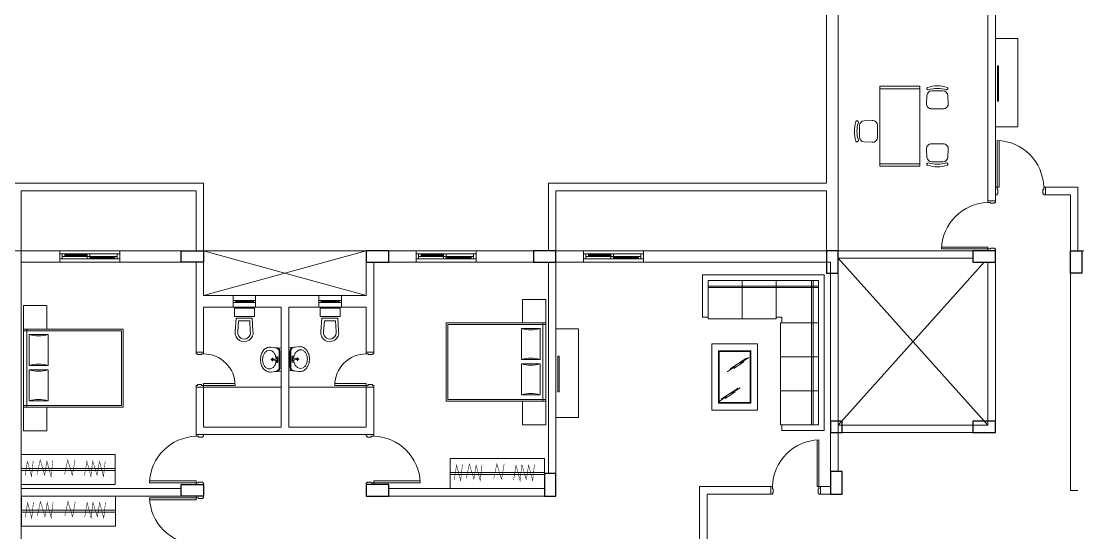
# Model space of a CAD drawing. Header units: inches. Extents: x 1 to 89, y 1 to 111.
# Drawn here: x 43.98 to 65.14, y 87.86 to 98.09 of the extents above; entities that cross this region are included whole.
import ezdxf

# ---------------------------------------------------------------- set-up
doc = ezdxf.new("R2010")
doc.units = ezdxf.units.IN
doc.header["$MEASUREMENT"] = 0
for name, color, linetype, lineweight in [('col', 250, 'Continuous', 25), ('elev 1', 252, 'Continuous', 9), ('elev 2', 251, 'Continuous', 13), ('forms', 251, 'Continuous', 20), ('FUR', 250, 'Continuous', 9), ('walls', 250, 'Continuous', 18)]:
    doc.layers.add(name, color=color, linetype=linetype, lineweight=lineweight)

msp = doc.modelspace()

# ---------------------------------------------------------------- linework, layer by layer
at = {"layer": 'col'}
for points in [[(47.188, 93.502), (47.638, 93.502), (47.638, 93.272), (47.188, 93.272)], [(51.344, 93.502), (50.894, 93.502), (50.894, 93.272), (51.344, 93.272)], [(54.694, 93.502), (54.244, 93.502), (54.244, 93.272), (54.694, 93.272)], [(60.114, 93.502), (60.114, 93.052), (60.344, 93.052), (60.344, 93.502)], [(63.494, 93.502), (63.044, 93.502), (63.044, 93.272), (63.494, 93.272)], [(64.994, 93.052), (64.994, 93.502), (65.224, 93.502), (65.224, 93.052)], [(60.424, 90.092), (60.194, 90.092), (60.194, 89.862), (60.424, 89.862)], [(63.494, 90.092), (63.044, 90.092), (63.044, 89.862), (63.494, 89.862)], [(54.464, 89.042), (54.464, 88.592), (54.694, 88.592), (54.694, 89.042)], [(60.194, 89.083), (60.194, 88.633), (60.424, 88.633), (60.424, 89.083)], [(47.188, 88.822), (47.638, 88.822), (47.638, 88.592), (47.188, 88.592)], [(51.344, 88.822), (50.894, 88.822), (50.894, 88.592), (51.344, 88.592)]]:
    msp.add_lwpolyline(points, close=True, dxfattribs=at)
at = {"layer": 'elev 1'}
for p, q in [((45.958, 93.502), (44.758, 93.502)), ((53.094, 93.502), (51.894, 93.502)), ((56.444, 93.502), (55.244, 93.502)), ((45.958, 93.272), (44.758, 93.272)), ((53.094, 93.272), (51.894, 93.272)), ((56.444, 93.272), (55.244, 93.272)), ((48.679, 92.602), (48.229, 92.602)), ((50.396, 92.602), (49.946, 92.602)), ((48.679, 92.372), (48.229, 92.372)), ((50.396, 92.372), (49.946, 92.372))]:
    msp.add_line(p, q, dxfattribs=at)
at = {"layer": 'elev 2'}
for p, q in [((47.638, 93.502), (50.894, 93.502)), ((47.638, 93.502), (50.894, 92.602)), ((47.638, 92.602), (50.894, 93.502))]:
    msp.add_line(p, q, dxfattribs=at)
at = {"layer": 'forms'}
for p, q in [((60.344, 93.352), (63.344, 90.012)), ((60.344, 90.012), (63.269, 93.272))]:
    msp.add_line(p, q, dxfattribs=at)
at = {"layer": 'FUR'}
for p, q in [((63.944, 97.749), (63.494, 97.749)), ((63.944, 95.981), (63.944, 97.749)), ((61.181, 96.79), (61.981, 96.79)), ((61.181, 95.19), (61.181, 96.79)), ((61.981, 96.74), (61.181, 96.74)), ((61.981, 96.79), (61.981, 95.19)), ((62.112, 96.445), (62.121, 96.605)), ((62.221, 96.7), (62.441, 96.7)), ((62.541, 96.605), (62.55, 96.445)), ((62.45, 96.34), (62.212, 96.34)), ((60.865, 96.1), (61.025, 96.109)), ((60.771, 95.779), (60.771, 96)), ((61.131, 96.009), (61.131, 95.77)), ((63.944, 95.981), (63.494, 95.981)), ((61.025, 95.67), (60.865, 95.679)), ((63.566, 94.772), (63.566, 95.704)), ((62.112, 95.534), (62.121, 95.374)), ((62.45, 95.64), (62.212, 95.64)), ((62.541, 95.374), (62.55, 95.534)), ((61.981, 95.24), (61.181, 95.24)), ((62.221, 95.28), (62.441, 95.28)), ((61.981, 95.19), (61.181, 95.19)), ((63.494, 94.772), (63.494, 94.622)), ((63.528, 94.772), (63.494, 94.772)), ((63.494, 94.622), (63.528, 94.622)), ((63.528, 94.724), (63.528, 94.772)), ((63.542, 94.724), (63.528, 94.724)), ((63.528, 94.622), (63.528, 94.638)), ((63.528, 94.638), (63.542, 94.638)), ((63.542, 94.638), (63.542, 94.724)), ((64.461, 94.622), (64.494, 94.622)), ((63.494, 94.469), (63.494, 94.502)), ((63.344, 93.574), (62.412, 93.574)), ((63.392, 93.536), (63.344, 93.536)), ((63.344, 93.536), (63.344, 93.502)), ((63.478, 93.55), (63.392, 93.55)), ((63.392, 93.55), (63.392, 93.536)), ((63.478, 93.536), (63.478, 93.55)), ((63.494, 93.536), (63.478, 93.536)), ((63.494, 93.502), (63.494, 93.536)), ((44.758, 93.437), (44.858, 93.437)), ((44.758, 93.437), (44.758, 93.337)), ((44.808, 93.437), (44.758, 93.437)), ((44.758, 93.337), (44.758, 93.437)), ((45.358, 93.337), (44.758, 93.337)), ((44.758, 93.337), (44.808, 93.337)), ((45.358, 93.437), (44.808, 93.437)), ((44.808, 93.337), (44.808, 93.437)), ((44.808, 93.337), (44.808, 93.437)), ((44.808, 93.337), (44.808, 93.437)), ((44.858, 93.387), (44.808, 93.387)), ((44.858, 93.387), (44.858, 93.437)), ((44.858, 93.422), (45.308, 93.422)), ((44.858, 93.412), (45.308, 93.412)), ((44.858, 93.402), (45.308, 93.402)), ((45.308, 93.387), (44.858, 93.387)), ((45.308, 93.437), (45.308, 93.337)), ((45.908, 93.387), (45.308, 93.387)), ((45.958, 93.337), (45.308, 93.337)), ((45.358, 93.437), (45.958, 93.437)), ((45.358, 93.437), (45.358, 93.387)), ((45.358, 93.387), (45.358, 93.337)), ((45.858, 93.372), (45.358, 93.372)), ((45.858, 93.362), (45.358, 93.362)), ((45.858, 93.352), (45.358, 93.352)), ((45.858, 93.337), (45.858, 93.387)), ((45.908, 93.437), (45.958, 93.437)), ((45.908, 93.337), (45.908, 93.437)), ((45.908, 93.337), (45.908, 93.437)), ((45.958, 93.437), (45.958, 93.337)), ((45.958, 93.437), (45.958, 93.337)), ((51.894, 93.437), (51.994, 93.437)), ((51.894, 93.437), (51.894, 93.337)), ((51.944, 93.437), (51.894, 93.437)), ((51.894, 93.337), (51.894, 93.437)), ((52.494, 93.337), (51.894, 93.337)), ((51.894, 93.337), (51.944, 93.337)), ((52.494, 93.437), (51.944, 93.437)), ((51.944, 93.337), (51.944, 93.437)), ((51.944, 93.337), (51.944, 93.437)), ((51.944, 93.337), (51.944, 93.437)), ((51.994, 93.387), (51.944, 93.387)), ((51.994, 93.387), (51.994, 93.437)), ((51.994, 93.422), (52.444, 93.422)), ((51.994, 93.412), (52.444, 93.412)), ((51.994, 93.402), (52.444, 93.402)), ((52.444, 93.387), (51.994, 93.387)), ((52.444, 93.437), (52.444, 93.337)), ((53.044, 93.387), (52.444, 93.387)), ((53.094, 93.337), (52.444, 93.337)), ((52.494, 93.437), (53.094, 93.437)), ((52.494, 93.437), (52.494, 93.387)), ((52.494, 93.387), (52.494, 93.337)), ((52.994, 93.372), (52.494, 93.372)), ((52.994, 93.362), (52.494, 93.362)), ((52.994, 93.352), (52.494, 93.352)), ((52.994, 93.337), (52.994, 93.387)), ((53.044, 93.437), (53.094, 93.437)), ((53.044, 93.337), (53.044, 93.437)), ((53.044, 93.337), (53.044, 93.437)), ((53.094, 93.437), (53.094, 93.337)), ((53.094, 93.437), (53.094, 93.337)), ((55.244, 93.437), (55.344, 93.437)), ((55.244, 93.437), (55.244, 93.337)), ((55.294, 93.437), (55.244, 93.437)), ((55.244, 93.337), (55.244, 93.437)), ((55.844, 93.337), (55.244, 93.337)), ((55.244, 93.337), (55.294, 93.337)), ((55.844, 93.437), (55.294, 93.437)), ((55.294, 93.337), (55.294, 93.437)), ((55.294, 93.337), (55.294, 93.437)), ((55.294, 93.337), (55.294, 93.437)), ((55.344, 93.387), (55.294, 93.387)), ((55.344, 93.387), (55.344, 93.437)), ((55.344, 93.422), (55.794, 93.422)), ((55.344, 93.412), (55.794, 93.412)), ((55.344, 93.402), (55.794, 93.402)), ((55.794, 93.387), (55.344, 93.387)), ((55.794, 93.437), (55.794, 93.337)), ((56.394, 93.387), (55.794, 93.387)), ((56.444, 93.337), (55.794, 93.337)), ((55.844, 93.437), (56.444, 93.437)), ((55.844, 93.437), (55.844, 93.387)), ((55.844, 93.387), (55.844, 93.337)), ((56.344, 93.372), (55.844, 93.372)), ((56.344, 93.362), (55.844, 93.362)), ((56.344, 93.352), (55.844, 93.352)), ((56.344, 93.337), (56.344, 93.387)), ((56.394, 93.437), (56.444, 93.437)), ((56.394, 93.337), (56.394, 93.437)), ((56.394, 93.337), (56.394, 93.437)), ((56.444, 93.437), (56.444, 93.337)), ((56.444, 93.437), (56.444, 93.337)), ((63.344, 93.502), (63.494, 93.502)), ((60.054, 93.019), (57.631, 93.019)), ((57.631, 93.019), (57.631, 92.169)), ((59.941, 92.906), (57.744, 92.906)), ((57.744, 92.906), (57.744, 92.141)), ((58.424, 92.141), (58.424, 92.906)), ((59.104, 92.141), (59.104, 92.906)), ((59.812, 92.906), (59.812, 90.016)), ((59.841, 92.906), (59.841, 90.016)), ((60.067, 89.902), (60.067, 93.006)), ((57.744, 92.792), (59.954, 92.792)), ((57.744, 92.764), (59.954, 92.764)), ((59.954, 90.016), (59.954, 92.892)), ((48.229, 92.508), (48.229, 92.466)), ((48.229, 92.508), (48.679, 92.508)), ((48.273, 92.487), (48.635, 92.487)), ((48.679, 92.466), (48.679, 92.508)), ((49.946, 92.508), (49.946, 92.466)), ((49.946, 92.508), (50.396, 92.508)), ((49.99, 92.487), (50.352, 92.487)), ((50.396, 92.466), (50.396, 92.508)), ((48.229, 92.466), (48.679, 92.466)), ((48.254, 92.186), (48.254, 92.35)), ((48.254, 92.35), (48.654, 92.35)), ((48.654, 92.35), (48.654, 92.186)), ((49.946, 92.466), (50.396, 92.466)), ((49.971, 92.186), (49.971, 92.35)), ((49.971, 92.35), (50.371, 92.35)), ((50.371, 92.35), (50.371, 92.186)), ((48.654, 92.186), (48.254, 92.186)), ((48.29, 92.153), (48.27, 91.882)), ((48.61, 92.153), (48.29, 92.153)), ((48.339, 92.099), (48.323, 91.876)), ((48.56, 92.099), (48.339, 92.099)), ((48.573, 91.888), (48.56, 92.099)), ((48.626, 91.895), (48.61, 92.153)), ((50.371, 92.186), (49.971, 92.186)), ((50.007, 92.153), (49.987, 91.882)), ((50.327, 92.153), (50.007, 92.153)), ((50.056, 92.099), (50.04, 91.876)), ((50.276, 92.099), (50.056, 92.099)), ((50.289, 91.888), (50.276, 92.099)), ((50.342, 91.895), (50.327, 92.153)), ((52.495, 92.055), (54.493, 92.055)), ((52.495, 90.492), (52.495, 92.055)), ((54.493, 92.055), (54.026, 92.055)), ((54.428, 92.055), (54.428, 90.492)), ((54.493, 92.055), (54.493, 90.492)), ((57.631, 92.169), (57.744, 92.169)), ((57.744, 92.141), (59.104, 92.141)), ((59.104, 92.169), (59.217, 92.169)), ((59.189, 92.056), (59.189, 90.016)), ((59.954, 92.056), (59.189, 92.056)), ((59.217, 92.169), (59.217, 92.056)), ((46.029, 91.934), (44.031, 91.934)), ((44.031, 91.934), (44.031, 90.371)), ((44.031, 91.934), (44.497, 91.934)), ((45.995, 91.901), (44.031, 91.901)), ((44.095, 91.934), (44.095, 90.371)), ((45.995, 90.404), (45.995, 91.901)), ((46.029, 90.371), (46.029, 91.934)), ((52.528, 92.022), (54.493, 92.022)), ((52.528, 90.525), (52.528, 92.022)), ((54.377, 91.944), (54.001, 91.944)), ((54.001, 91.944), (54.001, 91.326)), ((54.377, 91.326), (54.377, 91.944)), ((55.144, 91.935), (54.694, 91.935)), ((55.144, 90.167), (55.144, 91.935)), ((44.146, 91.823), (44.522, 91.823)), ((44.146, 91.206), (44.146, 91.823)), ((44.522, 91.823), (44.522, 91.206)), ((57.812, 91.636), (57.812, 90.314)), ((58.73, 91.636), (57.812, 91.636)), ((58.73, 90.314), (58.73, 91.636)), ((47.488, 91.472), (47.488, 91.437)), ((47.488, 91.437), (47.513, 91.437)), ((47.513, 91.437), (47.513, 91.422)), ((47.513, 91.422), (47.598, 91.422)), ((47.598, 91.437), (47.638, 91.437)), ((47.598, 91.422), (47.598, 91.437)), ((47.638, 91.472), (47.638, 91.437)), ((50.894, 91.472), (50.894, 91.437)), ((50.934, 91.437), (50.894, 91.437)), ((50.934, 91.422), (50.934, 91.437)), ((51.019, 91.422), (50.934, 91.422)), ((51.044, 91.437), (51.019, 91.437)), ((51.019, 91.437), (51.019, 91.422)), ((51.044, 91.472), (51.044, 91.437)), ((57.947, 91.501), (57.947, 90.449)), ((58.595, 91.501), (57.947, 91.501)), ((57.96, 91.487), (57.96, 90.463)), ((58.581, 91.487), (57.96, 91.487)), ((58.581, 90.463), (58.581, 91.487)), ((58.595, 90.449), (58.595, 91.501)), ((44.522, 91.206), (44.146, 91.206)), ((54.001, 91.326), (54.377, 91.326)), ((54.377, 91.238), (54.001, 91.238)), ((54.001, 91.238), (54.001, 90.62)), ((54.377, 90.62), (54.377, 91.238)), ((58.173, 91.131), (58.512, 91.35)), ((58.254, 91.146), (58.455, 91.277)), ((58.383, 91.25), (58.557, 91.362)), ((59.189, 91.376), (59.954, 91.376)), ((44.146, 91.117), (44.522, 91.117)), ((44.146, 90.499), (44.146, 91.117)), ((44.522, 91.117), (44.522, 90.499)), ((58.12, 91.079), (58.283, 91.185)), ((47.488, 90.807), (47.488, 90.772)), ((47.598, 90.807), (47.598, 90.822)), ((47.638, 90.847), (48.267, 90.847)), ((47.638, 90.807), (47.638, 90.772)), ((50.894, 90.847), (50.266, 90.847)), ((50.894, 90.807), (50.894, 90.772)), ((50.934, 90.807), (50.934, 90.822)), ((51.044, 90.807), (51.044, 90.772)), ((49.192, 90.772), (47.638, 90.772)), ((49.342, 90.772), (50.895, 90.772)), ((54.001, 90.62), (54.377, 90.62)), ((57.948, 90.477), (58.11, 90.583)), ((58, 90.529), (58.339, 90.748)), ((58.082, 90.544), (58.282, 90.675)), ((58.211, 90.648), (58.384, 90.76)), ((59.189, 90.696), (59.954, 90.696)), ((44.031, 90.404), (45.995, 90.404)), ((44.031, 90.371), (46.029, 90.371)), ((44.522, 90.499), (44.146, 90.499)), ((54.493, 90.492), (52.495, 90.492)), ((54.493, 90.525), (52.528, 90.525)), ((57.947, 90.449), (58.595, 90.449)), ((57.96, 90.463), (58.581, 90.463)), ((55.144, 90.167), (54.694, 90.167)), ((57.812, 90.314), (58.73, 90.314)), ((59.189, 90.016), (59.954, 90.016)), ((59.217, 90.016), (59.217, 89.902)), ((47.638, 89.789), (47.638, 89.822)), ((50.894, 89.789), (50.894, 89.822)), ((59.217, 89.902), (60.067, 89.902)), ((59.922, 88.783), (59.922, 89.715)), ((43.983, 89.142), (45.87, 89.142)), ((43.983, 89.102), (45.87, 89.102)), ((47.488, 88.894), (46.556, 88.894)), ((51.044, 88.894), (51.976, 88.894)), ((52.578, 89.062), (54.464, 89.062)), ((52.578, 89.022), (54.464, 89.022)), ((47.536, 88.856), (47.488, 88.856)), ((47.488, 88.856), (47.488, 88.822)), ((47.488, 88.822), (47.638, 88.822)), ((47.622, 88.87), (47.536, 88.87)), ((47.536, 88.87), (47.536, 88.856)), ((47.622, 88.856), (47.622, 88.87)), ((47.638, 88.856), (47.622, 88.856)), ((47.638, 88.822), (47.638, 88.856)), ((50.894, 88.856), (50.91, 88.856)), ((50.894, 88.822), (50.894, 88.856)), ((51.044, 88.822), (50.894, 88.822)), ((50.91, 88.856), (50.91, 88.87)), ((50.91, 88.87), (50.996, 88.87)), ((50.996, 88.87), (50.996, 88.856)), ((50.996, 88.856), (51.044, 88.856)), ((51.044, 88.856), (51.044, 88.822)), ((59.946, 88.649), (59.946, 88.735)), ((59.946, 88.735), (59.96, 88.735)), ((59.96, 88.735), (59.96, 88.783)), ((59.96, 88.783), (59.994, 88.783)), ((59.994, 88.783), (59.994, 88.633)), ((47.488, 88.52), (46.556, 88.52)), ((47.488, 88.592), (47.638, 88.592)), ((47.488, 88.559), (47.488, 88.592)), ((47.536, 88.559), (47.488, 88.559)), ((47.536, 88.544), (47.536, 88.559)), ((47.622, 88.544), (47.536, 88.544)), ((47.638, 88.559), (47.622, 88.559)), ((47.622, 88.559), (47.622, 88.544)), ((47.638, 88.592), (47.638, 88.559)), ((59.028, 88.633), (58.994, 88.633)), ((59.96, 88.649), (59.946, 88.649)), ((59.96, 88.633), (59.96, 88.649)), ((59.994, 88.633), (59.96, 88.633)), ((43.988, 88.312), (45.875, 88.312)), ((43.988, 88.272), (45.875, 88.272))]:
    msp.add_line(p, q, dxfattribs=at)
for points in [[(63.534, 97.203), (63.534, 96.49), (63.555, 96.49), (63.555, 97.203)], [(48.229, 92.508), (48.273, 92.508), (48.273, 92.466), (48.229, 92.466)], [(48.635, 92.508), (48.679, 92.508), (48.679, 92.466), (48.635, 92.466)], [(49.946, 92.508), (49.99, 92.508), (49.99, 92.466), (49.946, 92.466)], [(50.352, 92.508), (50.396, 92.508), (50.396, 92.466), (50.352, 92.466)], [(54.493, 92.055), (54.493, 92.526), (54.026, 92.526), (54.026, 92.055)], [(44.031, 91.934), (44.031, 92.405), (44.497, 92.405), (44.497, 91.934)], [(54.734, 91.389), (54.734, 90.676), (54.755, 90.676), (54.755, 91.389)], [(44.031, 89.899), (44.031, 90.371), (44.497, 90.371), (44.497, 89.899)], [(54.493, 90.02), (54.493, 90.492), (54.026, 90.492), (54.026, 90.02)], [(43.983, 88.822), (43.983, 89.422), (45.87, 89.422), (45.87, 88.822)], [(52.578, 88.742), (52.578, 89.342), (54.464, 89.342), (54.464, 88.742)], [(43.988, 87.992), (43.988, 88.592), (45.875, 88.592), (45.875, 87.992)]]:
    msp.add_lwpolyline(points, close=True, dxfattribs=at)
for points in [[(63.528, 94.772), (63.528, 95.705, -0.396451), (64.461, 94.772, -0.396451)], [(63.344, 93.536), (62.412, 93.536, -0.396451), (63.344, 94.469, -0.396451)], [(47.638, 90.807), (48.268, 90.807, 0.414214), (47.638, 91.437, -351089175974993.375)], [(48.963, 91.074, -0.126822), (48.895, 91.091, -0.10607), (48.831, 91.147, -0.085783), (48.791, 91.224, -0.075445), (48.777, 91.323, -0.075445), (48.792, 91.421, -0.085783), (48.831, 91.499, -0.10607), (48.895, 91.554, -0.126822), (48.964, 91.572, -0.045361), (48.989, 91.569, -0.10607)], [(48.955, 91.135, -0.12971), (48.905, 91.148, -0.10642), (48.858, 91.189, -0.084454), (48.829, 91.248, -0.073566), (48.818, 91.322, -0.073566), (48.829, 91.395, -0.084454), (48.858, 91.454, -0.10642), (48.905, 91.495, -0.12971), (48.955, 91.508, -0.12971), (49.004, 91.495, -0.10642), (49.051, 91.454, -0.084454), (49.08, 91.395, -0.058047), (49.091, 91.337, -0.073566)], [(49.062, 91.084), (49.067, 91.084, 0.414214), (49.15, 91.167), (49.15, 91.323), (49.15, 91.478, 0.414214), (49.067, 91.561), (49.062, 91.561)], [(49.129, 91.089, 0.229741), (49.167, 91.167), (49.167, 91.478, 0.229741), (49.129, 91.557)], [(49.404, 91.098, -0.229741), (49.366, 91.177), (49.366, 91.488, -0.229741), (49.404, 91.567)], [(49.471, 91.094), (49.466, 91.094, -0.414214), (49.383, 91.177), (49.383, 91.333), (49.383, 91.488, -0.414214), (49.466, 91.571), (49.471, 91.571)], [(49.579, 91.145, 0.12971), (49.629, 91.158, 0.10642), (49.675, 91.199, 0.084454), (49.704, 91.258, 0.073566), (49.715, 91.332, 0.073566), (49.704, 91.405, 0.084454), (49.675, 91.464, 0.10642), (49.628, 91.505, 0.12971), (49.578, 91.518, 0.12971), (49.529, 91.505, 0.10642), (49.482, 91.464, 0.084454), (49.453, 91.405, 0.058047), (49.443, 91.347, 0.073566)], [(49.57, 91.084, 0.126822), (49.638, 91.101, 0.10607), (49.702, 91.157, 0.085783), (49.742, 91.235, 0.075445), (49.757, 91.333, 0.075445), (49.742, 91.431, 0.085783), (49.702, 91.509, 0.10607), (49.638, 91.564, 0.126822), (49.57, 91.582, 0.045361), (49.544, 91.579, 0.10607)], [(50.894, 90.807), (50.264, 90.807, -0.414214), (50.894, 91.437, 351089175974993.375)], [(49.091, 91.308, -0.060302), (49.08, 91.248, -0.084454), (49.051, 91.189, -0.10642), (49.004, 91.148, -0.12971), (48.955, 91.135, -0.12971)], [(49.099, 91.295), (49.099, 91.303, 0.385832), (49.095, 91.308), (49.042, 91.313, -0.270314), (49.042, 91.332), (49.095, 91.338, 0.385832), (49.099, 91.342), (49.099, 91.35)], [(49.434, 91.305), (49.434, 91.313, -0.385832), (49.438, 91.318), (49.491, 91.323, 0.270314), (49.491, 91.342), (49.438, 91.348, -0.385832), (49.434, 91.352), (49.434, 91.36)], [(49.443, 91.318, 0.060302), (49.453, 91.258, 0.084454), (49.482, 91.199, 0.10642), (49.529, 91.158, 0.12971), (49.579, 91.145, 0.12971)], [(48.989, 91.076, -0.045361), (48.963, 91.074, -0.126822)], [(49.544, 91.086, 0.045361), (49.57, 91.084, 0.126822)], [(47.488, 88.856), (46.556, 88.856, -0.396451), (47.488, 89.789, -0.396451)], [(51.044, 88.856), (51.977, 88.856, 0.396451), (51.044, 89.789, 0.396451)], [(59.96, 88.783), (59.96, 89.716, 0.396451), (59.028, 88.783, 0.396451)], [(47.488, 88.559), (46.556, 88.559, 0.396451), (47.488, 87.626, 0.396451)]]:
    msp.add_lwpolyline(points, format="xyb", dxfattribs=at)
for points in [[(63.528, 94.772), (63.566, 94.772)], [(64.461, 94.622), (64.461, 94.638), (64.446, 94.638), (64.446, 94.724), (64.461, 94.724), (64.461, 94.772), (64.494, 94.772), (64.494, 94.622)], [(63.494, 94.469), (63.478, 94.469), (63.478, 94.454), (63.392, 94.454), (63.392, 94.469), (63.344, 94.469), (63.344, 94.502), (63.494, 94.502)], [(63.344, 93.536), (63.344, 93.574)], [(47.638, 91.472), (47.488, 91.472)], [(48.963, 91.074), (49.192, 91.094), (49.192, 91.551), (48.964, 91.572)], [(49.57, 91.084), (49.341, 91.104), (49.341, 91.561), (49.57, 91.582)], [(50.894, 91.472), (51.044, 91.472)], [(48.984, 91.323), (49.04, 91.323)], [(49.015, 91.289), (49.015, 91.323), (49.015, 91.357)], [(49.09, 91.308), (49.09, 91.264), (49.107, 91.264), (49.124, 91.264), (49.124, 91.323), (49.124, 91.381), (49.107, 91.381), (49.091, 91.381), (49.09, 91.337)], [(49.107, 91.348), (49.107, 91.339)], [(49.107, 91.298), (49.107, 91.306)], [(49.115, 91.35), (49.115, 91.295)], [(49.443, 91.318), (49.443, 91.274), (49.426, 91.274), (49.409, 91.274), (49.409, 91.333), (49.409, 91.391), (49.426, 91.391), (49.443, 91.391), (49.443, 91.347)], [(49.418, 91.36), (49.418, 91.305)], [(49.426, 91.357), (49.426, 91.349)], [(49.426, 91.308), (49.426, 91.316)], [(49.549, 91.333), (49.493, 91.333)], [(49.519, 91.299), (49.519, 91.333), (49.519, 91.367)], [(47.488, 90.807), (47.513, 90.807), (47.513, 90.822), (47.598, 90.822)], [(47.598, 90.807), (47.613, 90.807), (47.638, 90.807)], [(47.638, 90.807), (47.638, 90.847)], [(50.894, 90.807), (50.894, 90.847)], [(50.934, 90.807), (50.919, 90.807), (50.894, 90.807)], [(51.044, 90.807), (51.019, 90.807), (51.019, 90.822), (50.934, 90.822)], [(47.638, 90.772), (47.488, 90.772)], [(50.894, 90.772), (51.044, 90.772)], [(47.638, 89.789), (47.622, 89.789), (47.622, 89.774), (47.536, 89.774), (47.536, 89.789), (47.488, 89.789), (47.488, 89.822), (47.638, 89.822)], [(50.894, 89.789), (50.91, 89.789), (50.91, 89.774), (50.996, 89.774), (50.996, 89.789), (51.044, 89.789), (51.044, 89.822), (50.894, 89.822)], [(47.488, 88.856), (47.488, 88.894)], [(51.044, 88.856), (51.044, 88.894)], [(59.028, 88.633), (59.028, 88.649), (59.042, 88.649), (59.042, 88.735), (59.028, 88.735), (59.028, 88.783), (58.994, 88.783), (58.994, 88.633)], [(59.96, 88.783), (59.922, 88.783)], [(47.488, 88.559), (47.488, 88.52)]]:
    msp.add_lwpolyline(points, dxfattribs=at)
at = {"layer": 'FUR', "const_width": 0.01}
for points in [[(44.059, 89.004), (44.063, 89.004), (44.109, 89.291), (44.191, 88.981), (44.225, 89.299)], [(44.303, 89.024), (44.365, 89.314), (44.458, 89.004)], [(44.45, 89.004), (44.454, 89.004), (44.501, 89.291), (44.582, 88.981), (44.617, 89.299)], [(44.854, 89.024), (44.916, 89.314), (45.009, 89.004)], [(45.009, 89.004), (45.063, 89.318)], [(45.249, 89.004), (45.253, 89.004), (45.3, 89.291), (45.381, 88.981), (45.416, 89.299)], [(45.416, 89.299), (45.505, 89.004)], [(45.501, 89.004), (45.505, 89.004), (45.552, 89.291), (45.633, 88.981), (45.668, 89.299)], [(52.653, 88.924), (52.657, 88.924), (52.703, 89.211), (52.785, 88.901), (52.82, 89.219)], [(52.897, 88.944), (52.959, 89.234), (53.052, 88.924)], [(53.045, 88.924), (53.048, 88.924), (53.095, 89.211), (53.176, 88.901), (53.211, 89.219)], [(53.448, 88.944), (53.51, 89.234), (53.603, 88.924)], [(53.603, 88.924), (53.657, 89.238)], [(53.843, 88.924), (53.847, 88.924), (53.894, 89.211), (53.975, 88.901), (54.01, 89.219)], [(54.01, 89.219), (54.099, 88.924)], [(54.095, 88.924), (54.099, 88.924), (54.146, 89.211), (54.227, 88.901), (54.262, 89.219)], [(44.064, 88.174), (44.068, 88.174), (44.114, 88.461), (44.196, 88.151), (44.23, 88.469)], [(44.308, 88.194), (44.37, 88.484), (44.463, 88.174)], [(44.455, 88.174), (44.459, 88.174), (44.506, 88.461), (44.587, 88.151), (44.622, 88.469)], [(44.859, 88.194), (44.921, 88.484), (45.014, 88.174)], [(45.014, 88.174), (45.068, 88.488)], [(45.254, 88.174), (45.258, 88.174), (45.305, 88.461), (45.386, 88.151), (45.421, 88.469)], [(45.421, 88.469), (45.51, 88.174)], [(45.506, 88.174), (45.51, 88.174), (45.557, 88.461), (45.638, 88.151), (45.673, 88.469)]]:
    msp.add_lwpolyline(points, dxfattribs=at)
at = {"layer": 'FUR'}
for centre, radius in [((49.015, 91.323), 0.0208), ((49.015, 91.323), 0.0166), ((49.107, 91.281), 0.0166), ((49.107, 91.364), 0.0166), ((49.426, 91.374), 0.0166), ((49.426, 91.291), 0.0166), ((49.519, 91.333), 0.0208), ((49.519, 91.333), 0.0166)]:
    msp.add_circle(centre, radius, dxfattribs=at)
for centre, radius, start, end in [((62.144, 96.746), 0.025, 107.3656, 287.3656), ((62.331, 96.149), 0.65, 72.6344, 107.3656), ((62.331, 96.149), 0.6, 72.6344, 107.3656), ((62.518, 96.746), 0.025, 252.6344, 72.6344), ((62.221, 96.6), 0.1, 90, 176.8202), ((62.441, 96.6), 0.1, 3.1798, 90), ((62.212, 96.44), 0.1, 176.8202, 270), ((62.45, 96.44), 0.1, 270, 3.1798), ((61.321, 95.89), 0.65, 162.6344, 197.3656), ((60.725, 96.076), 0.025, 342.6344, 162.6344), ((60.871, 96), 0.1, 93.1798, 180), ((61.031, 96.009), 0.1, 0, 93.1798), ((61.321, 95.89), 0.6, 162.6344, 197.3656), ((60.725, 95.703), 0.025, 197.3656, 17.3656), ((60.871, 95.779), 0.1, 180, 266.8202), ((61.031, 95.77), 0.1, 266.8202, 0), ((62.212, 95.54), 0.1, 90, 183.1798), ((62.45, 95.54), 0.1, 356.8202, 90), ((62.144, 95.233), 0.025, 72.6344, 252.6344), ((62.221, 95.38), 0.1, 183.1798, 270), ((62.331, 95.83), 0.6, 252.6344, 287.3656), ((62.441, 95.38), 0.1, 270, 356.8202), ((62.518, 95.233), 0.025, 287.3656, 107.3656), ((62.331, 95.83), 0.65, 252.6344, 287.3656), ((59.941, 92.892), 0.0135, 0, 90), ((60.054, 93.006), 0.0135, 0, 90), ((48.449, 91.861), 0.18, 173.3822, 10.9101), ((48.449, 91.861), 0.127, 172.9223, 12.3434), ((50.165, 91.861), 0.18, 173.3822, 10.9101), ((50.165, 91.861), 0.127, 172.9223, 12.3434), ((54.189, 92.589), 0.672, 253.7398, 286.2602), ((44.334, 92.468), 0.672, 253.7398, 286.2602), ((44.334, 90.561), 0.672, 73.7398, 106.2602), ((54.189, 90.682), 0.672, 73.7398, 106.2602), ((54.189, 91.883), 0.672, 253.7398, 286.2602), ((44.334, 91.762), 0.672, 253.7398, 286.2602), ((54.189, 89.975), 0.672, 73.7398, 106.2602), ((44.334, 89.854), 0.672, 73.7398, 106.2602)]:
    msp.add_arc(centre, radius, start, end, dxfattribs=at)
at = {"layer": 'walls'}
for p, q in [((63.344, 100.147), (63.344, 94.502)), ((60.114, 98.797), (60.114, 94.852)), ((60.344, 98.567), (60.344, 93.502)), ((63.494, 98.567), (63.494, 94.502)), ((40.103, 94.852), (47.638, 94.852)), ((47.638, 93.502), (47.638, 94.852)), ((54.544, 93.502), (54.544, 94.852)), ((54.544, 94.852), (60.114, 94.852)), ((43.984, 93.502), (43.984, 94.702)), ((43.984, 94.702), (47.488, 94.702)), ((47.488, 93.502), (47.488, 94.702)), ((54.694, 88.592), (54.694, 94.702)), ((54.694, 94.702), (60.114, 94.702)), ((60.114, 94.702), (60.114, 93.502)), ((64.494, 94.772), (64.494, 94.622)), ((64.494, 94.772), (65.144, 94.772)), ((64.494, 94.622), (64.994, 94.622)), ((64.994, 93.502), (64.994, 94.622)), ((65.144, 93.502), (65.144, 94.772)), ((63.344, 94.502), (63.494, 94.502)), ((43.984, 93.502), (42.984, 93.502)), ((43.984, 83.965), (43.984, 93.502)), ((43.984, 93.502), (44.758, 93.502)), ((44.758, 93.272), (44.758, 93.502)), ((45.958, 93.502), (47.638, 93.502)), ((45.958, 93.272), (45.958, 93.502)), ((47.638, 92.602), (47.638, 93.502)), ((50.894, 92.602), (50.894, 93.502)), ((50.894, 93.502), (51.894, 93.502)), ((51.894, 93.272), (51.894, 93.502)), ((53.094, 93.502), (55.244, 93.502)), ((53.094, 93.272), (53.094, 93.502)), ((55.244, 93.272), (55.244, 93.502)), ((56.444, 93.502), (60.344, 93.502)), ((56.444, 93.272), (56.444, 93.502)), ((63.494, 93.502), (60.344, 93.502)), ((63.044, 93.352), (60.344, 93.352)), ((60.344, 93.352), (60.344, 89.083)), ((63.494, 93.502), (63.494, 91.922)), ((74.529, 93.502), (64.994, 93.502)), ((43.988, 93.272), (44.758, 93.272)), ((45.958, 93.272), (47.488, 93.272)), ((47.488, 91.472), (47.488, 93.272)), ((51.044, 91.472), (51.044, 93.272)), ((51.894, 93.272), (51.044, 93.272)), ((54.544, 93.272), (53.094, 93.272)), ((54.544, 89.042), (54.544, 93.272)), ((54.694, 93.272), (55.244, 93.272)), ((56.444, 93.272), (60.194, 93.272)), ((60.194, 93.272), (60.194, 88.633)), ((63.344, 93.272), (63.344, 90.012)), ((64.994, 93.272), (64.994, 88.705)), ((47.638, 92.602), (48.229, 92.602)), ((48.229, 92.372), (48.229, 92.602)), ((48.679, 92.602), (49.946, 92.602)), ((48.679, 92.372), (48.679, 92.602)), ((49.946, 92.372), (49.946, 92.602)), ((50.396, 92.602), (50.894, 92.602)), ((50.396, 92.372), (50.396, 92.602)), ((47.638, 92.372), (48.229, 92.372)), ((47.638, 91.472), (47.638, 92.372)), ((48.679, 92.372), (49.192, 92.372)), ((49.192, 92.372), (49.192, 89.972)), ((49.342, 92.372), (49.946, 92.372)), ((49.342, 89.972), (49.342, 92.372)), ((50.396, 92.372), (50.895, 92.372)), ((50.895, 92.372), (50.895, 91.472)), ((63.494, 91.922), (63.494, 89.862)), ((47.638, 91.472), (47.488, 91.472)), ((50.895, 91.472), (51.044, 91.472)), ((47.488, 90.772), (47.488, 89.822)), ((47.638, 90.772), (47.488, 90.772)), ((47.638, 89.972), (47.638, 90.772)), ((50.895, 90.772), (51.044, 90.772)), ((50.895, 90.772), (50.895, 89.972)), ((51.044, 90.772), (51.044, 89.822)), ((49.192, 89.972), (47.638, 89.972)), ((49.342, 89.972), (50.895, 89.972)), ((60.344, 90.012), (63.344, 90.012)), ((51.044, 89.822), (47.488, 89.822)), ((60.194, 89.862), (60.344, 89.862)), ((60.344, 89.862), (63.494, 89.862)), ((47.188, 88.742), (43.984, 88.742)), ((50.894, 88.742), (50.894, 88.592)), ((51.344, 88.742), (54.464, 88.742)), ((57.571, 88.783), (58.994, 88.783)), ((57.571, 88.783), (57.571, 87.283)), ((58.994, 88.783), (58.994, 88.633)), ((59.994, 88.633), (59.994, 88.783)), ((59.994, 88.783), (60.194, 88.783)), ((65.144, 88.705), (64.994, 88.705)), ((47.488, 88.592), (43.988, 88.592)), ((50.894, 88.592), (54.694, 88.592)), ((57.721, 88.633), (58.994, 88.633)), ((57.721, 88.633), (57.721, 87.433)), ((60.194, 88.633), (59.994, 88.633)), ((60.194, 88.633), (60.344, 88.633))]:
    msp.add_line(p, q, dxfattribs=at)

doc.saveas('drawing.dxf')
